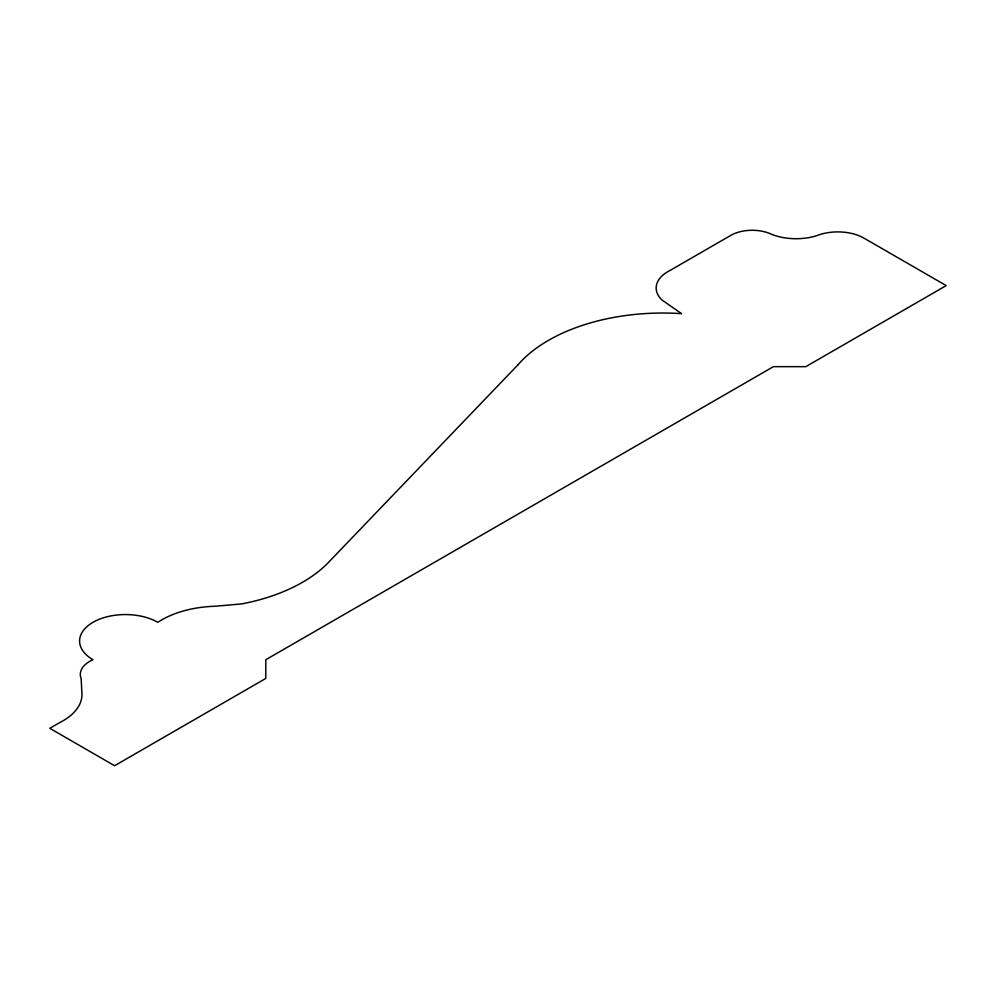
<?xml version="1.0" encoding="UTF-8"?>
<svg xmlns="http://www.w3.org/2000/svg" width="996" height="996" viewBox="0 0 996 996"><rect width="100%" height="100%" fill="white"/><g stroke="black" fill="none" stroke-linecap="round" stroke-linejoin="round"><path stroke-width="1.49" d="M518.119 364.673L328.966 561.906A154.965 89.466 0 0 1 241.791 603.9L215.148 606.253A81.174 46.862 0 0 0 157.804 622.313A45.816 26.456 0 0 0 93.002 622.313A45.816 26.456 0 0 0 93.002 659.726A31.897 18.414 0 0 0 81.162 678.674L81.797 691.585A64.404 37.176 0 0 1 59.972 722.436L49.8 728.313L114.602 765.725L265.795 678.425L265.795 659.726L773.394 366.665L805.801 366.665L946.2 285.603L862.723 237.409A37.313 21.539 0 0 0 816.596 235.716A43.04 24.85 0 0 1 769.086 233.226A30.39 17.542 0 0 0 731.226 235.131L669.872 270.551A40.164 23.182 0 0 0 662.004 300.033L681.6 313.665A161.713 93.363 0 0 0 518.119 364.673"/></g></svg>
